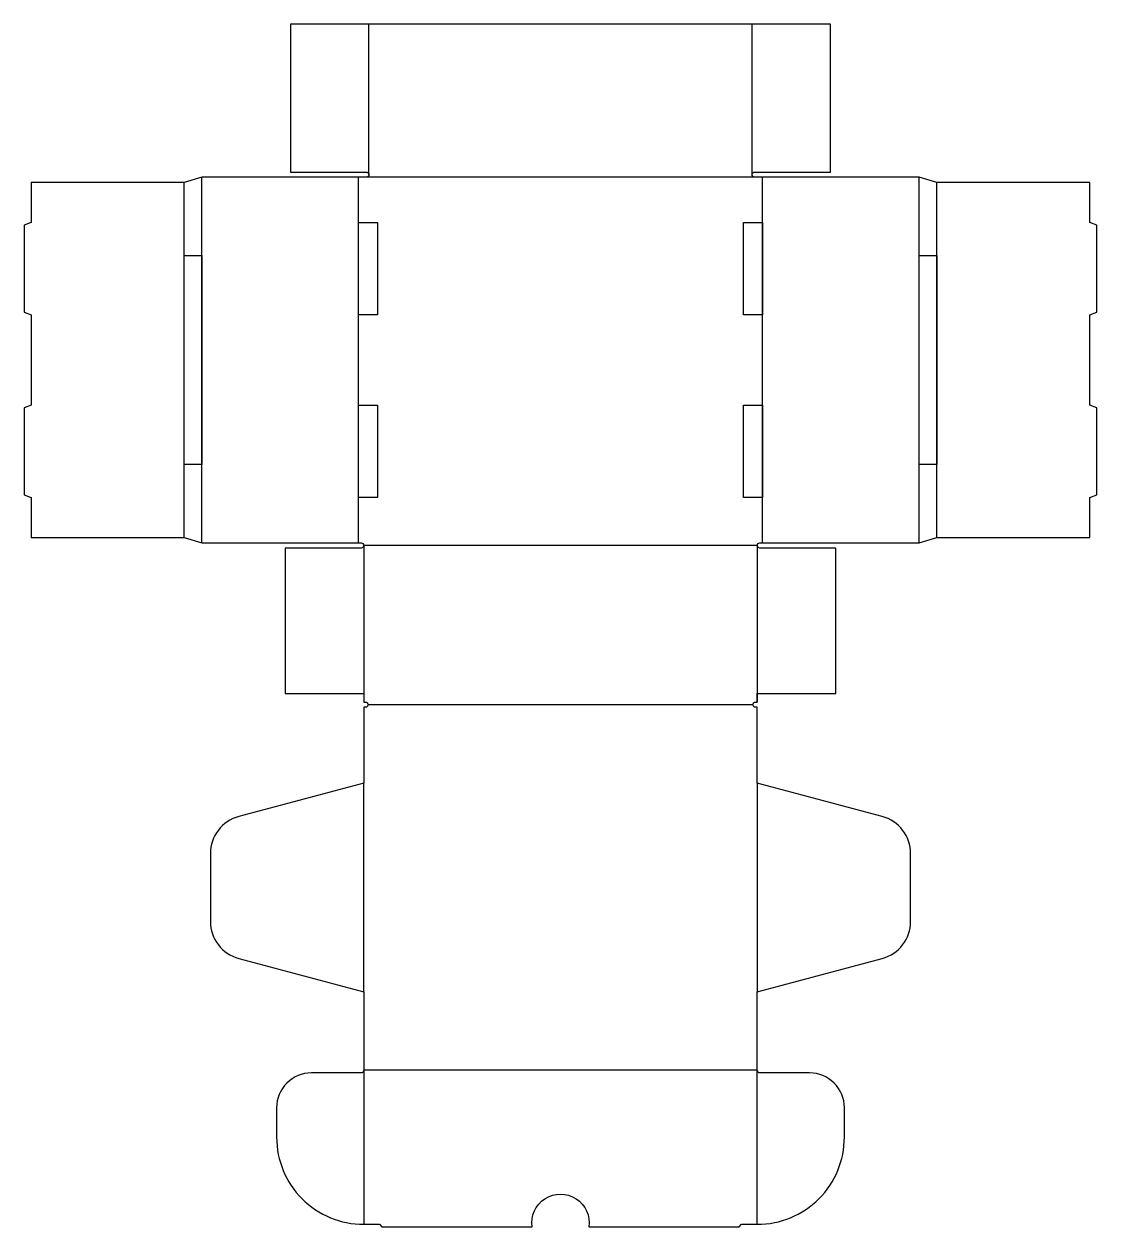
# Model space of a CAD drawing. Header units: millimetres. Extents: x -308 to 308, y -498 to 193.
import ezdxf

# ---------------------------------------------------------------- set-up
doc = ezdxf.new("R2010")
doc.units = ezdxf.units.MM
doc.layers.get('0').update_dxf_attribs({"linetype": 'CONTINUOUS'})

msp = doc.modelspace()

# ---------------------------------------------------------------- linework, layer by layer
for p, q in [((-110, 106.5), (-110, 193)), ((110, 106.5), (110, 193)), ((-206, -105), (-206, 105)), ((-116, -105), (-116, 105)), ((111.5, 105), (-111.5, 105)), ((116, -105), (116, 105)), ((206, -105), (206, 105)), ((-216, -102), (-216, 102)), ((216, -102), (216, 102)), ((113, -106.5), (-113, -106.5)), ((-113, -106.5), (-113, -196.5)), ((113, -106.5), (113, -196.5)), ((110.5, -198), (-110.5, -198)), ((-113, -363), (-113, -243)), ((113, -243), (113, -363)), ((113, -408), (-113, -408)), ((-113, -408), (-113, -496.5)), ((113, -496.5), (113, -408))]:
    msp.add_line(p, q)
msp.add_lwpolyline([(155, 193), (-155, 193), (-155, 108), (-111.5, 108, -1), (-111.5, 105), (-206, 105), (-216, 102), (-304, 102), (-304, 79), (-308, 77.5), (-308, 27.5), (-304, 26), (-304, -26), (-308, -27.5), (-308, -77.5), (-304, -79), (-304, -102), (-216, -102), (-206, -105), (-114.5, -105, -1), (-114.5, -108), (-158, -108), (-158, -191.5), (-113, -191.5), (-113, -196.5), (-112, -196.5, -1), (-112, -199.5), (-113, -199.5), (-113, -243), (-184.69, -262.21, 0.339454), (-201, -283.46), (-201, -322.54, 0.339454), (-184.69, -343.79), (-113, -363), (-113, -408, -0.414213), (-114.5, -409.5), (-143, -409.5, 0.414337), (-163, -429.51), (-163, -446.5, 0.414214), (-113, -496.5), (-104, -496.5), (-102.5, -498), (-16.33, -498, -1.154127), (16.33, -498), (102.5, -498), (104, -496.5), (113, -496.5, 0.414214), (163, -446.5), (163, -429.51, 0.414337), (143, -409.5), (114.5, -409.5, -0.414213), (113, -408), (113, -363), (184.69, -343.79, 0.339454), (201, -322.54), (201, -283.46, 0.339454), (184.69, -262.21), (113, -243), (113, -199.5), (112, -199.5, -1), (112, -196.5), (113, -196.5), (113, -191.5), (158, -191.5), (158, -108), (114.5, -108, -1), (114.5, -105), (206, -105), (216, -102), (304, -102), (304, -79), (308, -77.5), (308, -27.5), (304, -26), (304, 26), (308, 27.5), (308, 77.5), (304, 79), (304, 102), (216, 102), (206, 105), (111.5, 105, -1), (111.5, 108), (155, 108)], format="xyb", close=True)
for points in [[(-116, 26), (-116, 79), (-105, 79), (-105, 26)], [(116, 79), (116, 26), (105, 26), (105, 79)], [(-216, 60), (-206, 60), (-206, -60), (-216, -60)], [(206, 60), (216, 60), (216, -60), (206, -60)], [(-116, -26), (-105, -26), (-105, -79), (-116, -79)], [(105, -26), (116, -26), (116, -79), (105, -79)]]:
    msp.add_lwpolyline(points, close=True)

doc.saveas('drawing.dxf')
